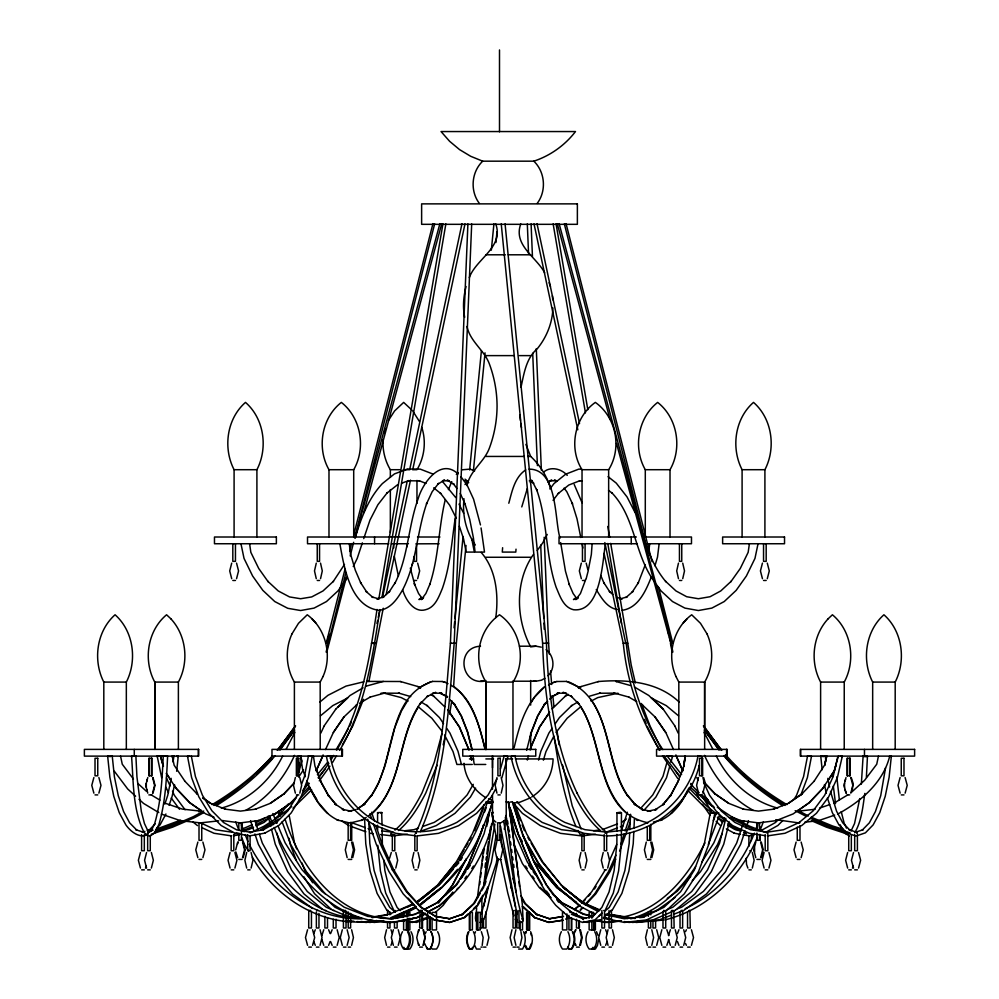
<?xml version="1.0" encoding="UTF-8"?>
<svg xmlns="http://www.w3.org/2000/svg" width="999" height="999" viewBox="0 0 999 999"><rect width="100%" height="100%" fill="white"/><g stroke="black" fill="none" stroke-linecap="round" stroke-linejoin="round"><path stroke-width="1.5" d="M492.495 767.744L492.519 756.118M616.907 834.327L616.883 843.581L614.16 870.441L609.04 891.97L601.848 907.504L592.457 916.77L593.369 916.395L582.467 918.768L583.503 918.88L571.453 914.297M616.92 831.243L616.982 812.736L620.416 812.237L621.453 812.799L621.353 843.78L618.593 870.953L613.286 893.094L605.494 909.652M383.104 439.647C382.417 450.112 384.965 460.701 390.347 469.705L390.347 477.36M863.561 755.731C861.887 757.08 869.467 756.88 866.633 755.744M467.907 223.901L450.412 643.256C444.705 706.892 442.532 773.601 415.959 832.704M471.69 223.926L454.183 643.344C448.626 706.605 446.178 772.714 420.367 831.668M629.682 832.779L629.17 843.581L624.899 870.441L618.106 891.97L609.178 907.504L604.77 911.213M629.832 829.694L630.569 814.285M633.828 831.393L633.229 843.78L628.87 871.203L621.89 893.406L612.512 909.652M633.965 828.296L634.415 818.993M163.361 755.856L163.237 755.993C162.175 778.671 161.064 801.673 154.658 823.601L151.349 830.619L152.098 829.932L148.002 832.741M167.42 755.968L167.595 756.243C166.533 779.12 165.397 802.309 158.941 824.412L154.47 833.079M863.111 755.968L861.35 784.128M866.395 777.284L867.457 756.268M746.178 858.278L746.528 864.285L747.889 868.081M605.456 543.743C602.497 560.451 601.261 612.812 573.463 609.727C563.261 607.23 559.852 595.816 556.168 587.337C545.329 555.606 547.864 521.041 536.575 489.435L537.087 490.684L532.767 482.155L533.741 483.329L530.332 480.132M320.055 945.341L322.04 937.549L320.055 929.757M146.304 783.341L146.304 787.362M235.702 849.874L237.712 842.07M410.814 570.916L410.939 568.906M754.582 847.864L754.582 851.872M844.53 783.341L844.53 787.362M598.613 939.497L597.439 945.429L595.392 949.05L589.135 949.05C585.414 944.117 584.89 937.062 587.999 931.705M464.023 498.763C462.087 514.86 466.046 531.68 475.337 544.992M552.897 307.904C552.497 322.814 546.628 337.287 537.237 348.801C526.098 358.229 523.976 373.801 520.991 387.312M592.132 543.743L591.346 554.457L588.399 569.617M502.622 547.714L502.285 552.085L515.796 552.085L516.021 549.15M476.448 906.98C477.46 911.375 473.426 918.506 476.948 922.314M453.658 686.051L456.368 643.294L466.034 545.442M482.754 895.279C480.407 897.414 483.703 925.386 481.118 918.905M864.809 793.418C862.861 806.767 861.687 820.978 854.719 832.829M454.058 627.834L454.67 621.64M454.97 618.543L463.074 536.513M469.642 469.955L481.406 350.774M491.333 250.162L493.931 223.851M473.389 470.879L485.039 352.834M495.929 242.557L497.002 231.681M173.064 761.962L173.951 755.744M176.661 771.253L178.247 756.243L177.023 755.731M885.526 767.919L880.718 795.728L875.411 811.575L869.38 822.801L862.162 830.181L863.124 829.732L855.519 832.229M890.196 755.744L891.345 756.268L889.122 777.284L885.226 796.34L879.732 812.711L873.151 824.874L865.421 832.829L856.58 835.876M477.372 898.076L483.616 848.938M649.05 549.375L649.7 543.743M479.682 884.59L480.032 881.63M480.544 877.184L481.056 872.751M481.58 868.306L482.092 863.86M483.716 885.164L491.595 823.963M710.389 812.424L714.822 813.111L710.389 812.424L704.445 843.218L694.38 869.979L680.606 891.707L663.96 907.279L644.755 916.52L624.313 918.768L605.993 914.809M495.791 617.569C498.751 595.441 496.341 569.692 481.168 552.41M659.14 543.743L657.504 557.13L654.969 565.771M485.002 867.394L485.564 862.961M451.76 700.699L449.65 714.123M685.114 756.118L683.716 766.832L685.214 756.118L683.84 765.983L677.622 782.467L670.242 795.916L670.916 794.879L662.712 804.744L663.798 803.87M482.467 860.888L483.054 856.405M483.454 853.421L484.053 848.938M455.232 517.932C451.748 541.595 450.274 565.821 442.332 588.548C438.861 596.69 435.277 607.392 425.537 609.727C413.761 613.211 405.419 599.238 402.659 589.847M485.976 859.977L486.388 856.98M486.8 853.995L488.436 842.057M488.848 839.06L490.559 826.997M486.763 826.41L488.511 814.272M487.562 823.376L488.886 814.272M749.4 543.743L748.164 552.322L740.259 568.506L730.868 581.718L731.268 581.218L720.766 590.946L710.064 596.728L698.376 598.738L686.688 596.728L675.986 590.946L665.484 581.218L665.883 581.718C653.159 566.57 646.54 547.802 640.908 529.133M800.686 795.466L807.379 777.609L811.463 756.493L810.763 755.993M495.929 822.102L493.406 819.942L492.719 815.471M506.231 758.778L506.231 816.995L505.307 819.942L501.136 822.689M859.739 798.601L854.545 823.538L851.048 830.993M494.88 824.25L484.14 885.077M377.023 609.427C369.53 657.629 362.3 707.429 336.8 750.024M378.858 598.676L442.957 223.788M379.92 609.577C372.427 657.854 365.184 707.729 339.635 750.399M382.03 597.277L445.866 223.888M389.573 858.278L391.308 852.497M496.103 835.514L491.383 862.212L483.691 885.688L473.651 903.496L461.875 914.584L462.549 914.21L449.65 918.755L435.439 916.383L421.241 907.229L407.155 891.57L393.681 869.792M497.34 857.117L496.278 863.136L488.374 887.025L477.734 905.519L464.81 917.532L449.725 922.452L434.09 919.854L418.569 910.239M500.274 840.571L501.336 834.565M487.674 887.112L483.878 906.093M504.233 829.245L506.156 818.943M321.903 935.539L323.776 929.757M668.518 935.539L670.391 929.757M763.174 851.872L761.288 857.666M312.212 756.243L308.279 777.584L301.074 796.815L291.159 812.961L278.833 825.449L264.448 833.341M714.822 813.111L708.828 844.155L698.576 871.415L684.265 893.868L666.845 910.189L646.478 919.954L624.325 922.452L603.284 917.994M826.523 756.118L824.699 765.246L826.598 756.118L824.874 764.697L814.31 780.881M668.781 939.559L666.845 945.341M326.81 652.035L346.391 577.222M498.464 858.978L487.225 909.015L484.028 918.905L481.768 921.765L479.832 922.439M508.803 503.246C512.012 491.408 514.685 477.235 525.699 469.917M521.778 506.93L527.272 488.611M171.191 778.346L167.695 795.491L164.81 804.095M174.538 784.577L172.128 796.303L169.118 805.356M445.267 499.675C438.486 527.747 438.898 557.205 429.67 584.752L430.169 583.553L425.874 593.506L421.253 599.625L423.601 597.502L418.906 599.525L422.215 598.738M326.124 652.085L345.966 572.489M758.041 543.743L754.969 558.416L746.378 576.011L736.163 590.372L724.238 601.548L711.837 608.104L698.376 610.526L684.914 608.104L672.514 601.548L660.988 590.871L656.331 584.39M826.123 759.165L826.772 756.118M878.446 756.118L876.735 764.223L864.622 780.294L851.335 792.407M376.96 623.438L377.61 620.391M378.259 617.345L379.882 609.715M382.48 597.502L407.142 481.568M409.74 469.355L461.975 223.739M383.241 608.241L368.906 681.568M386.163 594.517L410.502 480.119M412.774 469.443L464.997 223.876M466.083 286.513C463.486 296.516 462.599 307.105 464.672 317.282M488.174 887.999L481.456 913.848M161.626 777.609L157.193 756.131M516.733 920.404L517.07 919.505M441.995 733.378L434.265 762.274L422.053 792.819C414.947 806.443 406.83 820.067 394.967 830.107M443.181 744.854L445.167 736.251M298.951 772.102L301.723 760.214M837.661 757.217L833.154 776.548L824.699 795.229L813.061 810.938L799.1 822.539M840.346 755.744L842.282 756.393L837.374 777.609L828.671 796.84L816.495 813.223L801.835 825.474L784.989 833.278L767.507 835.876M520.804 223.863C512.899 245.192 536.376 256.955 544.692 272.839M492.994 820.304C485.452 853.708 466.92 884.852 439.548 905.743L428.596 911.413M725.836 818.293L719.567 843.218L707.492 869.979L691.695 891.508L672.926 907.154L667.245 909.614M729.332 821.977L723.751 844.155L711.363 871.59L695.054 893.868L675.411 910.189M327.073 643.356L326.211 643.181L345.017 569.23M349.625 551.123L351.548 543.581M353.846 534.527L432.942 223.639M350.187 555.894L353.646 542.307M354.795 537.774L434.665 223.876M385.339 764.497L394.842 727.572M514.11 747.826C519.23 725.873 526.023 702.01 544.143 687.112M526.635 750.361L531.356 731.842L537.562 715.983L544.979 703.458L544.28 704.52L547.365 701.31M529.795 738.96L531.605 731.842L537.812 715.983L545.217 703.458L544.53 704.52L547.614 701.31M491.021 802.721C488.386 801.66 494.293 801.623 492.27 801.972L484.078 833.728L471.74 861.837L455.744 885.239L436.925 902.859L425.075 909.24M527.31 760.064L528.446 755.681M529.97 749.824L539.535 726.972L549.438 712.349M538.573 760.077L540.846 751.298L548.863 733.141L552.11 728.371M383.941 433.416L385.227 428.559M328.234 643.294L326.735 643.206L329.171 634.19M355.12 537.937L439.897 223.614M363.823 512.574L441.695 223.863M776.535 820.479L793.106 813.923L809.115 802.746L822.751 788.386L834.24 770.791L838.336 756.118M834.552 770.229L836.126 764.585M500.474 768.955L504.27 755.606M501.873 777.784L507.879 756.618L507.017 756.243M585.776 579.308L580.444 593.506L575.824 599.625L578.159 597.502L573.463 599.525L576.785 598.738M666.795 763.011L662.999 776.36L652.759 794.954L640.684 808.341M669.692 766.508L666.495 777.796L655.844 797.127L644.118 810.114M670.903 762.274L672.502 756.63L671.703 756.268M574.2 933.553L575.511 929.757M645.354 564.597L637.986 583.553L638.461 582.517L632.067 592.37L632.842 591.495L626.023 597.502L627.022 596.927L619.992 598.938L622.202 598.938L616.583 597.327M392.345 941.545L390.971 945.341M543.381 760.189L545.941 751.635L553.721 736.4M531.431 943.493L529.033 949.05M698.064 755.606C691.595 791.445 663.199 821.19 627.847 829.732L606.505 832.167L585.002 829.669L564.797 822.389C539.023 809.065 520.329 784.128 514.922 755.606M699.35 765.097C689.485 806.518 648.438 835.763 606.48 835.926M482.192 945.429L483.141 937.487L481.381 931.705M448.401 489.635L451.76 481.668M313.798 933.553L315.284 929.757M377.572 822.09L377.597 812.637L381.668 812.424L382.055 825.074M382.018 812.736L380.981 813.298M677.459 933.553L678.945 929.757M146.691 781.355L147.315 779.42M330.107 941.545L328.609 945.341M844.904 781.355L845.541 779.42M852.11 791.283L853.121 783.341L851.235 777.559M363.524 699.3L352.622 726.298L342.37 745.042M621.628 829.857L627.409 812.237M620.791 844.292L624.175 833.953M625.137 831.006L630.469 814.772M607.155 941.545L605.631 945.341M355.244 537.687C361.026 518.244 368.269 498.726 382.33 483.628L394.443 473.901L406.905 469.243M362.35 542.857L357.217 558.416L353.246 566.533M743.955 821.091L736.675 843.069L721.965 869.804L703.408 891.383L681.693 907.154L677.472 908.79M745.054 830.981L740.646 844.292L725.561 871.69L706.43 893.98L683.94 910.314L674.25 914.06M746.028 828.021L748.476 820.629M484.552 885.688L486.014 881.28M889.709 756.118C883.278 782.529 860.713 801.697 837.637 814.11M363.748 538.611L369.967 520.129L377.909 504.707L387.375 492.569L386.963 493.081L397.502 484.777M330.607 933.553L332.155 929.757M496.978 841.033L491.733 813.061L493.169 812.299M630.257 822.152L619.567 851.073M437.038 765.234L425.736 793.144C418.606 806.817 410.477 820.466 398.576 830.531M323.014 676.523C332.467 655.494 325.886 628.583 307.267 614.772L298.476 623.326L291.97 633.878M467.008 485.626C470.029 470.604 484.103 462.05 489.248 448.464C494.343 434.915 497.002 420.492 497.065 406.031C497.002 391.558 494.343 377.147 489.248 363.599C484.103 350.012 470.029 341.458 467.008 326.436M301.748 783.753L304.445 776.56L308.466 755.744L312.35 756.48M484.577 811.987L486.201 807.654M491.983 804.395L468.881 863.386L460.477 879.27M384.965 765.983L378.746 782.467L371.366 795.916L372.04 794.879L363.836 804.744L364.922 803.87L357.417 809.015M678.908 779.72L670.491 795.916L671.166 794.879L662.961 804.744L664.048 803.87L655.044 809.877L656.43 809.29M680.981 774.225L683.041 768.731M490.834 802.721L487.437 801.822C475.049 841.32 452.497 878.895 417.27 901.897M713.386 820.541L716.758 812.162M708.316 844.442L719.592 814.797M291.995 633.878C284.915 649.113 285.901 667.607 294.393 682.08L294.393 749.387M754.37 833.178C741.57 865.471 716.982 894.205 685.139 908.69M755.993 828.983L757.629 824.787M757.354 837.337C740.833 876.797 706.83 909.627 664.697 919.954M760.102 830.269L763.386 821.802M395.392 726.186L401.436 710.963L407.729 700.511M474.562 830.693L483.741 807.592M484.115 804.719L472.477 833.616L456.368 861.8L437.699 885.151M466.083 859.128L452.485 885.501M413.861 852.497L412.1 860.289L413.861 868.081M418.106 868.081L419.867 860.289L418.106 852.497M418.481 931.617L419.243 929.757M423.489 945.341L425.249 937.549L423.489 929.757M468.369 931.705C465.734 937.162 466.108 943.905 469.33 949.05L472.39 949.05C475.749 943.968 476.161 937.137 473.401 931.705M525.624 933.566L526.386 931.705M580.894 852.497L579.133 860.289L580.894 868.081M585.139 868.081L586.9 860.289L585.139 852.497M579.757 945.341L581.518 937.549L579.757 929.757M316.271 563.124L314.498 570.916L316.271 578.708M320.529 578.708L322.29 570.916L320.529 563.124M496.953 777.559L495.179 785.351L496.953 793.144M501.211 793.144L502.972 785.351L501.211 777.559M496.715 842.07L494.955 849.874L496.715 857.666M500.974 857.666L502.747 849.874L500.974 842.07M474.737 933.566L475.499 931.705M515.896 929.757L514.135 937.549L515.896 945.341M520.154 945.341L521.928 937.549L520.916 931.617M678.471 563.124L676.71 570.916L678.471 578.708M682.729 578.708L684.502 570.916L682.729 563.124M178.247 756.243L177.185 756.618M466.246 859.128L452.222 885.289L438.511 903.096M724.412 817.731L713.823 842.919L701.822 862.037M722.352 833.154L717.607 844.442L700.486 871.702L692.319 880.606M351.611 945.341L353.434 937.549L351.611 929.757M424.662 943.493L427.26 949.05L430.07 949.05C433.441 943.943 433.953 937.149 431.068 931.705M647.389 929.757L645.566 937.549L647.389 945.341M651.785 945.341L653.608 937.549L651.785 929.757M246.691 852.497L244.867 860.289L246.691 868.081M297.14 756.58L300.761 755.731M251.111 868.081L252.947 860.289L251.111 852.497M651.236 577.247C645.866 590.721 638.398 607.929 622.202 610.327M752.309 868.081L754.133 860.289L752.309 852.497M295.354 777.559L293.506 785.351L295.354 793.144M299.8 793.144L301.648 785.351L299.8 777.559M347.153 842.07L345.304 849.874L347.153 857.666M351.598 857.666L353.446 849.874L351.598 842.07M352.734 857.666L354.583 849.874L352.734 842.07M386.526 929.757L384.677 937.549L386.526 945.341M418.606 929.757L416.758 937.549L418.606 945.341M423.052 945.341L424.9 937.549L423.052 929.757M468.956 931.705C466.196 937.137 466.608 943.968 469.967 949.05M524.8 933.566L525.599 931.705M561.363 931.705C558.316 937.074 558.816 944.092 562.474 949.05L566.908 949.05C570.279 943.968 570.691 937.137 567.919 931.705M575.137 931.617L575.948 929.757M580.394 945.341L582.242 937.549L580.394 929.757M608.029 929.757L606.181 937.549L608.029 945.341M646.266 842.07L644.417 849.874L646.266 857.666M612.474 945.341L614.323 937.549L612.474 929.757M650.724 857.666L652.572 849.874L650.724 842.07M651.847 857.666L653.696 849.874L651.847 842.07M698.463 777.559L696.615 785.351L698.463 793.144M702.921 793.144L704.77 785.351L702.921 777.559M349.625 726.136L351.448 721.94M395.791 868.081L397.664 860.289L395.791 852.497M603.209 852.497L601.336 860.289L603.209 868.081M607.692 868.081L609.552 860.289L607.692 852.497M487 945.341L488.873 937.549L487 929.757M512 929.757L510.127 937.549L512 945.341M316.146 770.791L323.002 755.219M316.283 770.791L323.152 755.219M530.869 746.89L539.685 726.972L549.575 712.349M126.336 749.387L126.336 682.08C137.4 660.401 133.629 631.193 115.072 614.772C96.516 631.193 92.745 660.401 103.809 682.08L103.809 749.387M895.191 749.387L895.191 682.08C906.255 660.401 902.484 631.193 883.928 614.772C865.371 631.193 861.6 660.401 872.664 682.08L872.664 749.387M256.905 537.012L256.905 469.705C268.144 448.039 264.236 418.693 245.492 402.397C226.761 418.693 222.839 448.039 234.091 469.705L234.091 537.012M320.779 733.191L324.038 726.261M325.524 749.562L333.341 732.492L343.806 717.082L356.593 704.944L355.831 705.456M764.909 537.012L764.909 469.705C776.161 448.039 772.239 418.693 753.508 402.397C734.764 418.693 730.856 448.039 742.095 469.705L742.095 537.012M609.677 860.052L616.67 844.492M615.908 855.144L608.516 871.603L594.78 893.805L584.977 904.632M683.716 945.341L685.701 937.549L683.716 929.757M146.566 852.497L144.58 860.289L146.566 868.081M151.361 868.081L153.359 860.289L151.361 852.497M615.796 859.227L610.114 871.44L595.854 893.805L585.764 904.632M847.639 852.497L845.641 860.289L847.639 868.081M852.434 868.081L853.296 866.22M178.396 749.387L178.384 682.08C189.173 662.112 186.426 635.476 170.829 618.768M844.23 682.08C855.993 660.451 851.61 630.731 832.417 614.772L828.159 618.768M231.718 563.124L229.708 570.916L231.718 578.708M236.551 578.708L238.561 570.916L236.551 563.124M147.765 777.559L145.754 785.351L147.765 793.144M152.597 793.144L154.595 785.351L152.597 777.559M153.022 793.144L155.02 785.351L153.022 777.559M237.5 843.943L238.361 842.07M242.545 857.666L244.555 849.874L242.545 842.07M243.194 857.666L245.205 849.874L243.194 842.07M411.95 564.984L412.824 563.124M417.657 578.708L419.655 570.916L417.657 563.124M342.307 929.757L340.297 937.549L342.307 945.341M347.14 945.341L349.138 937.549L347.14 929.757M581.343 563.124L579.345 570.916L581.343 578.708M586.176 578.708L588.186 570.916L586.176 563.124M425.287 933.566L426.161 931.705M762.449 563.124L760.439 570.916L762.449 578.708M767.282 578.708L769.292 570.916L767.282 563.124M656.693 945.341L658.703 937.549L656.693 929.757M675.224 945.341L677.235 937.549L675.224 929.757M755.806 842.07L753.795 849.874L755.806 857.666M760.639 857.666L762.637 849.874L760.639 842.07M845.978 777.559L843.98 785.351L845.978 793.144M850.811 793.144L852.821 785.351L850.811 777.559M230.057 852.497L228.047 860.289L230.057 868.081M234.902 868.081L236.913 860.289L234.902 852.497M764.098 852.497L762.087 860.289L764.098 868.081M768.943 868.081L770.953 860.289L768.943 852.497M393.369 929.757L391.333 937.549L393.369 945.341M398.239 945.341L400.274 937.549L398.239 929.757M600.761 929.757L598.726 937.549L600.761 945.341M337.15 945.341L339.223 937.549L337.15 929.757M533.491 554.358C514.822 580.881 515.721 618.643 530.669 646.902L536.013 646.203L541.321 647.165M661.85 929.757L659.777 937.549L661.85 945.341M140.447 852.497L138.374 860.289L140.447 868.081M145.467 868.081L146.366 866.22M853.533 852.497L851.46 860.289L853.533 868.081M858.553 868.081L860.626 860.289L858.553 852.497M93.869 777.559L91.783 785.351L93.869 793.144M98.889 793.144L100.974 785.351L98.889 777.559M197.864 842.07L195.779 849.874L197.864 857.666M202.884 857.666L204.982 849.874L202.884 842.07M307.567 929.757L305.482 937.549L307.567 945.341M312.587 945.341L314.673 937.549L312.587 929.757M402.472 931.705C399.325 937.062 399.862 944.13 403.608 949.05L409.865 949.05C413.586 944.117 414.11 937.062 411.001 931.705M685.501 931.617L686.413 929.757M691.433 945.341L693.518 937.549L691.433 929.757M796.116 842.07L794.018 849.874L796.116 857.666M801.136 857.666L803.221 849.874L801.136 842.07M900.111 777.559L898.026 785.351L900.111 793.144M905.131 793.144L907.217 785.351L905.131 777.559M353.708 537.012L353.708 469.705C366.109 448.089 361.176 417.919 341.346 402.397C321.503 417.919 316.571 448.089 328.983 469.705L328.983 537.012M344.48 564.46L333.117 581.718L333.516 581.218L323.014 590.946L311.713 596.927L300.624 598.738L289.535 596.927L278.234 590.946L267.732 581.218L268.132 581.718L258.741 568.506L250.836 552.322L249.6 543.743M670.017 537.012L670.017 469.705C682.429 448.089 677.497 417.919 657.654 402.397C637.824 417.919 632.891 448.089 645.292 469.705L645.292 537.012M464.997 484.59L467.532 481.193M320.217 749.387L320.179 682.08L323.039 676.523M282.642 756.093C270.542 780.793 248.139 800.998 221.303 808.104M286.089 749.312L294.905 732.267M294.505 755.369C284.365 777.996 267.844 798.488 245.766 810.289M608.653 537.012L608.653 469.705C622.252 448.126 616.208 417.132 595.342 402.397C574.475 417.132 568.431 448.126 582.03 469.705L582.03 537.012M469.305 277.622C476.111 258.691 504.108 247.39 495.741 223.863M547.227 534.44L542.794 542.794L537.237 550.461M512.974 749.387L512.974 682.08C526.76 660.501 520.541 629.382 499.512 614.772C478.434 629.345 472.29 660.514 486.051 682.08L486.051 749.387M165.934 814.01L160.09 824.824L156.631 828.433M348.176 728.795L336.176 749.625M471.64 949.05L472.614 947.289M688.898 788.086L681.181 801.947L671.303 813.373M687.737 790.646C681.867 802.996 673.214 814.784 660.389 820.479M388.474 420.417L394.58 410.951L403.658 402.397L411.875 410.04M496.915 779.02L488.124 794.967L474.026 810.589L456.955 822.327C432.155 834.877 402.197 834.877 377.397 822.327L377.522 822.377C352.472 808.703 335.152 783.566 330.107 755.606M495.479 789.385L491.221 797.115L476.573 813.348L458.591 825.686L438.474 833.341L417.195 835.926M459.89 879.27L468.668 863.386L480.507 834.877L483.691 824.712C472.639 857.954 448.126 885.988 418.993 904.969M477.797 903.92L481.468 897.427M571.316 949.05C574.65 943.955 575.049 937.149 572.327 931.705M480.169 893.318L474.338 903.496L462.337 914.584L463.049 914.21L449.026 918.905L449.862 918.755L435.676 916.495L420.716 907.229L406.218 891.57L392.32 869.792M481.63 890.771L483.828 886.962M704.882 842.919C688.299 876.135 661.638 909.402 623.426 916.857M695.579 866.533C681.33 888.673 661.213 908.678 635.751 917.132M473.264 784.34L467.107 794.967L452.285 810.589L434.328 822.327L422.714 826.523M475.624 788.099L470.392 797.115L454.982 813.348L436.188 825.624L420.542 831.293M458.603 859.028L464.06 849.649M465.621 846.977L467.957 842.956M469.518 840.271L471.078 837.599M147.502 834.565C139.311 838.898 130.245 831.118 125.849 824.874L119.268 812.711L113.774 796.34L109.878 777.284L107.655 756.268L108.329 755.856M111.913 755.731L110.527 756.568L107.655 756.268M331.293 759.415L333.654 755.394M332.555 762.487L336.488 755.768M531.356 702.285L534.403 697.265L544.393 687.112M460.614 860.389L462.187 857.716M891.345 756.268L890.683 756.58M418.556 706.768C397.614 739.685 402.497 785.514 372.427 813.373M621.453 812.799L619.13 813.398L616.982 812.736M297.44 795.254L287.987 810.738L276.586 822.389L263.074 829.932L263.811 829.669L249.5 832.242M794.168 799.15L796.578 795.229L803.583 776.548L807.592 755.731L811.463 756.493M407.492 949.05C411.076 944.055 411.551 937.087 408.579 931.705M594.118 949.05L595.204 947.289M605.319 869.792L591.845 891.57L581.593 902.896M415.671 835.751L395.916 833.341L375.674 825.636C349.787 811.488 331.755 785.564 326.498 756.63L329.108 755.744M429.895 949.05C433.479 944.08 433.853 937.087 430.994 931.705M593.606 949.05C597.227 944.08 597.714 937.087 594.705 931.705M537.162 203.434C546.653 190.996 545.154 171.978 533.828 161.176L482.704 161.176L470.691 156.294L459.565 149.613L449.612 141.296L441.046 131.556L575.486 131.556C564.91 145.317 550.299 155.707 533.828 161.176M594.417 889.01L596.053 886.438M591.858 949.05L592.994 947.289M406.343 949.05C410.102 944.13 410.626 937.062 407.492 931.705M298.651 777.147L303.521 769.667M304.658 788.386L307.942 783.353M308.079 783.353L302.709 790.596M825.361 784.615L822.901 788.386L809.252 802.746L797.989 810.639M827.821 780.843L834.377 770.791M330.294 758.328L331.98 755.843M555.344 723.588L559.39 717.619L571.965 705.344L571.353 705.856L577.734 702.01M464.885 878.633L466.608 876.111M471.778 868.543L473.501 866.021M323.901 726.261L335.689 709.327M333.341 732.492L343.943 717.082M295.354 725.936L277.597 750.324M294.368 730.232L280.107 749.837M458.903 881.543L456.318 885.239L436.863 902.859L424.488 909.24M461.501 877.846L465.821 871.69M467.544 869.23L470.142 865.534M318.381 778.171L328.858 763.336M329.932 766.208L319.28 780.843M707.03 633.878L700.499 623.326L691.695 614.772C673.064 628.583 666.57 655.481 675.986 676.523M346.915 578.409L338.012 590.871L326.486 601.548L314.086 608.104L300.624 610.526L287.762 608.304L274.762 601.548L262.837 590.372L252.622 576.011L244.031 558.416L240.959 543.743M295.617 725.936L277.247 750.311M294.58 730.232L279.807 749.837M445.604 895.029L451.623 886.687M452.797 892.045L443.194 905.356L435.289 912.474M604.982 835.763L584.103 833.341L562.812 825.624C536.176 811.825 516.72 786.126 511.088 756.618L511.963 756.243M281.456 812.961L287.912 804.27M822.177 769.754L820.753 756.243L821.49 755.843M825.049 755.744L823.526 756.58L820.753 756.243M549.862 488.973L554.033 483.553L565.696 474.175L578.746 469.13L581.58 469.118M553.059 500.337L558.703 492.969L558.291 493.481L568.806 485.027L580.019 480.669L579.42 480.869L582.28 480.844M583.703 834.103L580.069 834.302L577.971 830.419M556.056 732.442L567.182 718.206L580.494 706.967M317.382 774.687L327.784 762.062M318.244 777.484L324.887 769.43M457.055 861.712L437.612 885.151L417.132 901.935M828.171 618.768C812.524 635.464 809.864 662.1 820.616 682.08L820.604 749.387M272.702 756.131L251.373 777.984L233.429 792.494L214.036 805.444M275.175 755.656C258.616 775.524 238.199 791.932 216.346 805.656M309.815 788.273L299.363 799.237M311.651 789.834L292.994 808.191M457.542 869.355L441.908 887.611L419.592 904.969M272.165 756.118C255.07 775.549 234.228 791.395 212.088 804.657M271.628 759.165L256.731 773.763M482.704 161.176C471.378 171.978 469.88 190.996 479.383 203.434M452.922 869.53L439.135 885.126L416.521 901.947M455.881 866.183L458.828 862.849M579.545 905.156L574.113 909.54M580.082 910.052L582.042 907.879M682.929 623.326L687.075 618.768M248.114 835.614L235.102 833.278L221.091 825.474L208.741 813.011L198.826 796.84L191.621 777.609L187.525 756.393L189.161 755.744M191.308 755.968L195.417 776.548L202.422 795.229L211.863 810.713L223.576 822.539L236.763 829.907L249.912 832.167M690.709 876.548L677.135 891.358L667.257 898.376M580.119 905.156L574.537 909.54M583.279 901.76L585.389 899.5M588.561 896.103L590.671 893.83M580.719 910.052L582.729 907.879M294.118 783.079L283.666 794.093L284.403 793.593L270.367 803.321L255.132 809.29L256.131 809.103L240.384 811.113L224.775 809.103L225.637 809.29L210.539 803.321L202.872 798.014M283.803 794.093L294.268 783.079M296.266 797.227L290.422 803.246L275.15 813.923M296.403 797.227L290.559 803.246L275.012 813.923L258.441 820.479M814.447 780.881L801.76 794.093L802.497 793.593L788.461 803.321L773.226 809.29L774.088 809.103L758.478 811.113L742.869 809.103L743.868 809.29L728.633 803.321L714.597 793.593L715.334 794.093L703.833 781.98M550.449 698.089L552.509 695.941M549.662 699.163L552.747 695.941L551.398 696.84L558.853 693.081M547.964 675.774C555.481 668.855 554.17 655.669 546.078 649.7M155.207 823.9L149.013 830.231L149.95 829.744L147.415 830.581M777.559 820.391L775.424 822.539L762.599 829.732L759.814 830.231M782.966 820.379L777.909 825.474L765.496 832.417M305.157 787.487L309.328 783.328M302.635 793.268L308.916 787M520.479 921.715L519.168 922.439M601.972 913.161L595.054 919.817L582.617 922.452L569.155 917.357L555.806 905.356C533.791 878.458 522.489 845.179 510.302 813.124M552.147 708.878L565.034 696.44M167.595 756.243L163.237 755.993M530.282 482.692L532.105 480.919M335.539 709.327L350.05 695.491L363.074 687.811M337.824 707.28L347.44 698.051M467.907 914.085L464.235 917.532L449.525 922.452L434.29 919.854L422.964 912.636M473.526 908.728L476.885 905.519M456.318 474.438L458.291 472.602M453.321 892.656L439.223 905.868L428.271 911.762M456.58 889.61L458.741 887.574M390.709 833.84L392.844 831.967M418.269 901.935L436.563 886.138M419.805 905.806L440.946 887.562M599.275 915.846L601.473 913.985M604.295 916.695L612.287 909.964M269.718 817.644L264.136 822.389L256.181 826.073M274.525 818.855L280.157 814.148M319.892 702.022L327.959 695.316L346.041 686.088L363.836 681.78M320.479 715.821L332.742 705.631L347.627 698.039M564.897 696.44L568.256 694.367L565.521 695.928M423.176 901.96L437.237 890.434M294.693 799.774L286.738 806.268L273.389 815.109M418.906 687.737L431.006 681.618M291.683 806.543L278.783 816.82L264.036 826.198L250.137 832.979M531.83 796.852C544.88 788.848 552.747 774.125 553.084 758.928L515.521 758.928M160.964 755.843L156.693 756.493M639.622 917.132L657.092 910.239M656.967 910.326L675.212 897.377M600.861 919.579L587.087 922.439L583.416 921.39M270.23 803.321L284.265 793.593M788.323 803.321L802.359 793.593M132.368 755.744L131.543 756.268C133.579 781.83 132.467 809.415 144.281 832.829C146.266 833.753 148.676 837.237 151.124 835.351M626.385 819.005L621.603 822.327M150.687 835.664L154.895 832.779M357.167 809.015L364.672 803.87L363.586 804.744L371.803 794.879L371.128 795.916C396.128 761.638 385.314 697.19 432.53 681.418M366.221 817.457L361.263 820.479M368.606 815.821C403.908 788.873 396.266 737.062 420.554 703.059L419.855 704.12L428.109 695.691L426.985 696.59L435.714 692.369L434.303 692.956M842.307 756.493L841.545 756.643M543.419 472.327C550.262 465.896 561.55 468.781 567.245 475.362M548.364 482.267L551.76 480.082L549.65 480.869L556.518 480.781L554.408 479.995L556.668 481.406M215.821 804.02L223.489 799.138M278.758 819.13L260.876 829.694M565.958 919.055L568.481 917.444M424.637 914.522L422.302 915.221M671.765 643.344L672.789 643.181L658.591 587.337M566.196 919.055L568.781 917.444M578.496 688.111L581.093 686.55L597.877 681.705M578.646 688.111L581.243 686.55M834.053 803.134L847.739 794.917M359.677 703.196L370.055 697.152M278.871 813.386C288.586 810.713 274.613 812.499 279.945 816.208M265.185 833.079L249.563 835.876M203.709 811.038L193.394 816.645L171.716 826.011L154.795 831.605M203.471 812.811L194.393 817.744L172.602 827.16L151.386 834.165M417.182 913.498L419.817 912.075M425.537 913.236L417.32 917.669L393.968 922.439L375.986 920.591M544.892 678.333L541.321 680.232L536.013 681.206L512.574 681.206M404.083 914.11L397.215 917.681M408.004 912.037L415.871 907.879M252.26 824.674L242.332 828.983M256.381 822.514L264.623 818.193M255.756 824.874L269.555 817.632M591.046 701.111L597.789 697.589L618.006 693.219M198.626 811.762L201.336 810.364M420.367 911.375L414.872 914.21L391.433 918.768L367.682 916.383L344.23 907.229L321.865 891.358L301.985 869.692L285.177 842.919L278.122 826.136M424.563 913.498L416.496 917.669L391.72 922.452C336.089 923.039 292.769 876.348 274.275 827.509M548.488 685.039L555.357 681.705M551.635 696.84L559.103 693.081M407.979 906.842L413.374 904.17L401.049 909.777M394.505 917.681L415.684 907.192M253.534 827.297L248.639 829.669L242.532 830.581M392.894 917.681L415.734 907.129M799.437 822.377L783.541 829.732L766.733 832.229M135.464 756.368L135.439 755.731M412.599 904.033L389.373 914.197L372.877 916.982M390.809 917.681L416.346 906.505M326.211 643.181L327.934 643.418L327.048 643.244M675.174 910.314L652.959 919.954L629.12 922.439L624.288 921.553M362.899 819.904L351.361 822.689M655.282 809.877L656.668 809.29L647.402 811.313L649.188 811.113M662.025 819.904L653.309 822.065M553.696 682.292L556.88 681.505M530.669 797.739L519.867 802.209L512.612 803.171M180.682 820.129L156.006 829.245M182.929 820.703L155.919 830.706M234.34 833.953L237.225 832.804M242.982 830.506L251.611 827.047M514.71 755.744L511.088 756.618M284.565 812.637L286.039 812.237M671.478 915.134L659.015 919.954L632.704 922.439L628.171 921.652M602.26 829.669L617.457 823.9M605.956 832.242L617.457 827.871M620.329 826.785L623.201 825.686M419.68 921.278L416.383 922.452L411.576 921.515M422.465 920.216L428.034 918.106M401.71 483.204L408.741 480.581L408.141 480.781L419.58 480.869L418.981 480.669L425.986 483.391M394.106 834.402L391.121 834.44M461.613 469.83L469.992 469.13L474.65 470.854M418.356 828.096L413.998 829.669L404.782 830.743M819.555 808.104L829.707 804.62M834.689 815.122L818.468 820.679L804.732 822.214M411.588 918.88L414.26 917.956M419.767 919.954L412.362 922.452L409.028 921.89M422.552 919.005L426.735 917.582M144.88 831.405L142.345 832.242L143.481 832.229L135.876 829.732L136.838 830.181L129.62 822.801L123.589 811.575L118.282 795.728L114.423 776.872L112.225 755.968M148.564 831.58L153.034 830.181M589.485 696.203L600.387 693.031L599.512 693.231L614.947 693.156L613.923 692.956L629.083 697.152M365.684 686.276L383.366 681.418M369.917 697.152L385.077 692.956L380.994 693.219M507.879 756.618L504.483 755.744M597.727 681.705L598.751 681.505M257.58 820.679L258.579 820.479M775.674 820.679L776.673 820.479M510.114 802.097L512.362 801.835M355.806 809.627L348.276 811.313L350.062 811.113M383.691 920.541L374.675 922.452L367.045 921.615M395.055 918.468L415.871 914.21M379.283 920.666L370.142 922.452L360.939 921.515M480.519 646.203C455.894 647.14 460.114 684.939 484.24 681.206M372.115 917.681L387.025 914.997M376.71 920.603L366.408 922.452L357.005 921.565M750.886 835.614L753.77 835.102M559.103 223.614L671.927 643.356M672.414 756.643L669.08 755.731M372.989 920.691C324.625 928.895 275.849 898.95 252.485 857.392M563.561 916.383L549.35 918.755L536.451 914.21L537.125 914.584L525.349 903.496L521.053 895.866M562.849 920.216L549.075 922.439L535.139 917.669L523.239 906.592M562.25 916.62L549.138 918.755L549.974 918.905L535.951 914.21L536.663 914.584L524.662 903.496L521.753 898.413M562.986 920.216L548.439 922.314M671.728 643.269L672.789 643.181M233.366 835.713L239.198 834.852M701.773 756.643L699.163 755.744M742.844 834.814L749.437 835.876M434.54 692.956L432.767 693.156L441.845 693.231L440.059 693.031M558.941 693.031L557.155 693.231L566.233 693.156L563.049 692.369L571.765 696.59L570.641 695.691L578.896 704.12L578.209 703.059C605.157 738.611 593.955 811.275 647.639 822.689M480.519 681.206L483.191 680.856M257.717 820.679L240.384 822.889L223.189 820.679M775.811 820.679L758.478 822.889L741.283 820.679M625.774 643.381L604.832 542.582M593.506 830.743L599.35 830.032M595.479 834.265L581.805 835.926L560.526 833.341L540.297 825.624L522.427 813.348L513.636 803.608M465.159 480.781L466.87 480.581M407.442 834.202L392.52 835.926L380.594 834.552M218.706 820.853L200.374 822.889L180.532 820.679L161.363 814.11M798.626 811.113L815.147 809.265M506.056 801.885L508.354 802.122L517.42 868.306M621.528 920.741L605.194 922.452L596.266 920.653M630.419 918.605L634.964 918.131M639.51 917.656L644.055 917.182M622.315 917.269L626.823 916.832M620.579 921.14L607.28 922.452L604.158 921.877M663.174 920.091L636.413 922.452L631.955 921.702M529.008 469.13C558.154 469.006 554.358 520.379 560.064 538.124M529.27 480.869L532.317 480.806M625.699 643.431L627.759 643.231L610.689 543.356M670.853 643.431L616.52 443.406M556.63 681.505L566.72 681.418M373.301 643.431C376.111 643.269 369.093 642.994 372.19 643.393M598.601 681.505C626.623 679.283 657.717 681.593 679.108 702.022M485.864 254.795L505.369 254.795M508.266 254.795L530.669 254.795M485.864 355.619L514.073 355.619M519.468 355.619L530.669 355.619M485.864 456.443L524.113 456.443M527.672 456.443L530.669 456.443C539.972 465.022 546.853 476.036 550.461 488.161M234.091 469.705L256.905 469.705M328.983 469.705L353.708 469.705M390.347 469.705L399.675 469.705M403.109 469.705L409.84 469.705M412.687 469.705L416.97 469.705C424.575 457.117 426.361 441.308 421.778 427.335M582.03 469.705L608.653 469.705M645.292 469.705L670.017 469.705M742.095 469.705L764.909 469.705M409.091 537.012L307.517 537.012L307.517 543.743L388.811 543.743M417.507 537.012L439.972 537.012M636.351 537.012L559.028 537.012L559.028 543.743L637.312 543.743M643.768 537.012L691.483 537.012L691.483 543.743L646.403 543.743M391.533 543.743L408.454 543.743M415.971 543.831L439.135 543.743M485.864 557.267L530.669 557.267M232.817 580.469L235.452 580.469M317.245 580.469L319.555 580.469M413.923 580.469L416.546 580.469M582.454 580.469L585.077 580.469M679.445 580.469L681.755 580.469M763.548 580.469L766.183 580.469M519.468 646.203L536.013 646.203M103.809 682.08L126.336 682.08M178.396 682.08L154.758 682.08L154.758 749.387M294.355 682.08L320.217 682.08M486.051 682.08L512.974 682.08M675.961 676.523L678.821 682.08L704.645 682.08C713.161 667.607 713.998 649.125 707.005 633.878M820.616 682.08L844.242 682.08L844.23 749.387M872.664 682.08L895.191 682.08M469.455 758.928L473.726 758.928M485.864 758.928L493.581 758.928M505.369 758.928L512.612 758.928M472.29 764.46L456.905 764.46L453.059 751.635L444.58 735.014M485.764 764.46L474.238 764.46L472.964 756.006M95.017 794.904L97.752 794.904M148.863 794.904L151.91 794.904M296.366 794.904L298.788 794.904M497.914 794.904L500.237 794.904M699.487 794.904L701.91 794.904M847.09 794.904L849.712 794.904M901.248 794.904L903.983 794.904M647.277 822.789L647.964 822.789M797.252 822.789L799.812 822.789M148.314 833.216L147.665 833.216L147.665 850.736L150.275 850.736L150.275 836.138M415.234 833.216L416.383 833.216M604.994 833.216L606.43 833.216M767.032 833.216L767.831 833.216L767.831 850.736L765.197 850.736L765.197 834.677M856.655 833.216L857.404 833.216M242.095 840.309L238.811 840.309L238.811 833.016M749.787 850.736L751.298 850.736M199.013 859.427L201.748 859.427M238.811 859.427L242.095 859.427M348.164 859.427L351.723 859.427M497.689 859.427L500.974 859.427M647.277 859.427L650.836 859.427M756.905 859.427L760.189 859.427M797.252 859.427L799.987 859.427M141.596 869.854L144.318 869.854M147.665 869.854L150.275 869.854M231.169 869.854L233.803 869.854M247.702 869.854L250.1 869.854M393.107 869.854L394.78 869.854M414.822 869.854L417.145 869.854M581.855 869.854L584.178 869.854M604.22 869.854L606.668 869.854M748.9 869.854L751.298 869.854M765.197 869.854L767.831 869.854M848.725 869.854L851.335 869.854M854.682 869.854L857.404 869.854M310.764 910.464L308.753 910.464L308.716 927.984L311.451 927.984L311.451 911.925M316.596 910.464L318.119 910.464M324.875 910.464L325.936 910.464M333.304 910.464L334.153 910.464M343.531 910.464L345.816 910.464M388.211 910.464L387.537 910.464L387.537 914.847M394.48 910.464L395.192 910.464M420.154 910.464L419.617 927.984L422.527 927.984L422.527 911.925M420.429 910.464L421.978 910.464M514.847 910.464L515.484 910.464L515.484 927.984L513.036 927.984L513.036 910.464M517.02 910.464L516.87 927.984L519.18 927.984L518.843 910.464M603.808 910.464L604.52 910.464L604.52 927.984L601.873 927.984L601.873 910.464M610.789 910.464L611.463 910.464L611.463 927.984L609.04 927.984L609.04 910.464M663.536 910.464L664.198 910.464M672.227 910.464L672.901 910.464M673.801 910.464L674.125 927.984L671.49 927.984L671.49 910.464M681.093 910.464L682.329 910.464M688.923 910.464L689.61 910.464M689.884 910.464L690.284 927.984L687.549 927.984L687.549 911.925M427.997 912.412L430.07 912.412M432.092 912.412L436.526 912.412L436.526 929.932L432.092 929.932L432.092 918.256M470.079 912.412L472.39 912.412L472.39 929.932L469.33 929.932L469.33 913.873M564.085 912.412L562.474 912.412L562.474 929.932L566.908 929.932L566.908 913.873M569.917 912.412L571.515 912.412M593.031 912.412L589.135 912.412L589.135 918.256M479.97 927.984L482.13 927.984L482.13 919.23M520.367 929.932L522.527 929.932L522.527 921.178M308.716 947.102L311.451 947.102M316.371 947.102L318.968 947.102M324.875 947.102L327.51 947.102M333.291 947.102L336.014 947.102M343.406 947.102L346.029 947.102M348.214 947.102L350.612 947.102M387.537 947.102L389.96 947.102M394.48 947.102L397.127 947.102M419.617 947.102L422.527 947.102M480.969 947.102L482.13 947.102M483.516 947.102L485.964 947.102M513.036 947.102L515.484 947.102M516.87 947.102L519.18 947.102M576.473 947.102L579.383 947.102M601.873 947.102L604.52 947.102M609.04 947.102L611.463 947.102M648.388 947.102L650.786 947.102M652.971 947.102L655.594 947.102M662.986 947.102L665.709 947.102M671.49 947.102L674.125 947.102M680.032 947.102L682.629 947.102M687.549 947.102L690.284 947.102M480.357 949.05L476.473 949.05L474.737 945.429M518.643 949.05L522.527 949.05C525.761 943.918 526.136 937.162 523.501 931.705M366.833 681.418L400.399 681.505M407.517 469.043L420.254 469.13L433.304 474.175M626.922 643.169L627.759 643.231L631.168 664.81L635.364 682.929M432.28 681.418L442.37 681.505M188.324 756.643L187.537 756.493M486.925 801.81L492.445 802.846M623.938 643.431L623.214 643.331L604.07 553.334M487.05 801.81L490.297 802.709M547.902 643.181L548.588 643.256L544.168 537.25M492.794 813.398L491.733 813.061M451.198 643.393L450.412 643.256L456.068 643.231M374.987 643.194L375.786 643.331L373.226 643.381M362.375 918.755C313.386 920.291 270.367 886.725 249.226 844.242M361.85 918.356C327.123 918.768 296.491 897.127 276.973 869.704L262.325 843.069L259.415 834.277M346.178 920.541L353.908 921.265M393.731 918.755C338.324 918.943 300.287 867.444 285.077 819.143M361.001 917.819L347.365 916.395L326.311 907.279L307.305 891.508L291.508 869.979L279.433 843.218L276.848 832.954M370.055 919.967L373.027 920.279M798.626 822.889L775.823 819.667M200.374 811.113L182.355 809.103L164.947 803.134M381.755 830.918L392.495 832.167M373.127 833.678L369.992 833.278M358.366 916.907L353.908 916.395L335.04 907.279L327.185 899.924M578.908 831.817L561.388 829.669L542.157 822.389L524.975 810.589L516.908 801.66M566.47 681.418L580.344 687.737M533.341 680.856L536.013 681.206M442.12 681.505L445.304 682.292M849.4 835.926L844.53 833.079M648.938 811.113L650.724 811.313L641.445 809.29L643.081 809.877L634.328 803.87L635.414 804.744L627.197 794.879L627.872 795.916C608.179 766.583 611.188 728.121 590.734 699.2M349.812 811.113L351.598 811.313L342.332 809.29L343.718 809.877M231.843 832.167L215.459 829.732L200.899 822.989M767.157 832.167L750.361 829.669L734.864 822.389L721.203 810.976L709.552 795.254L703.508 781.905M765.634 835.713L749.2 833.266L732.679 825.624L717.719 813.198M231.493 835.876L214.011 833.278L201.623 827.547M611.126 914.447L635.127 918.506M740.746 830.669C734.914 830.581 733.566 828.408 727.684 825.336M740.346 834.377L733.815 833.079M607.504 914.197L631.356 918.493M734.552 833.341L726.373 828.908M542.857 643.356L542.632 643.294C544.218 694.33 551.236 746.415 573.201 793.019L573.264 793.144C580.394 806.817 588.523 820.466 600.424 830.531M492.882 801.972L490.771 802.422A2.36 0.649 4.7 0 0 491.396 802.721M402.822 916.92L400.062 916.395L400.824 916.77M401.798 920.504L404.682 921.053M589.984 915.346L584.128 914.21L562.137 902.859L554.283 895.554M604.632 918.206L607.567 918.768M596.94 920.479L601.273 921.315M605.869 914.197L627.722 918.481M604.495 917.681L610.589 918.88M132.392 756.58L131.543 756.268M590.571 915.733L583.129 914.21L562.075 902.859L554.233 895.678M672.265 643.206L670.454 643.393L672.19 652.035M348.526 822.689L336.975 819.904M615.634 681.418L616.658 681.618M400.249 681.505L401.273 681.705M740.421 820.479L741.42 820.679M222.327 820.479L223.326 820.679M487.937 802.721L485.939 802.122M488.149 802.721L487.175 802.422M616.508 681.618L630.394 685.501M617.419 609.59C607.08 607.991 601.211 597.639 596.253 589.585M489.835 802.709L487.487 801.885M401.123 681.705L417.907 686.55L420.504 688.111M410.739 696.603L398.476 693.031L399.35 693.231L384.053 693.156L401.211 697.589L407.954 701.111M486.276 801.897L488.711 802.709M488.511 802.721L487.225 802.272M488.948 802.721L487.037 802.097L488.998 802.709M842.994 829.245L832.592 825.986L811.188 817.207M850.099 832.904L831.855 827.184L810.339 818.356M856.655 832.242L849.05 829.744L849.987 830.231L842.756 822.839L836.588 811.275L830.481 791.408M855.444 835.863L847.04 833.079L838.91 824.824L832.342 812.662L827.434 798.039M848.438 833.004L827.284 826.011L815.097 820.741M847.614 834.165L826.398 827.16L811.413 820.679M174.425 756.393L173.689 755.993M522.315 906.505L534.59 917.669M534.19 917.532L548.838 922.439M378.271 813.236L377.547 812.799M777.697 808.104C750.861 800.998 728.458 780.793 716.358 756.093M718.955 813.061L718.031 812.736M586.076 918.418L574.363 914.522L560.489 903.096L546.778 885.289L533.916 861.95L522.202 833.715M371.004 829.669L368.094 828.621M348.976 825.686L341.333 820.728M350.674 822.327L365.334 827.634M351.66 826.66L365.909 831.805M530.544 479.995L532.13 480.581M717.594 812.574L716.683 812.199M732.13 817.207L740.559 820.479M214.036 817.207L205.757 813.923L189.748 802.746L176.099 788.386L166.259 773.301M765.284 832.429L749.487 826.123L731.817 816.857L717.307 807.254M754.582 829.932L729.258 817.532M488.561 798.85L492.619 800.536M567.994 681.618C613.074 700.361 603.046 761.138 627.634 795.916L626.96 794.879L635.164 804.744L634.078 803.87L642.832 809.877M443.643 681.705L448.027 683.666M636.351 819.904L637.737 820.479M342.57 809.29L343.956 809.877L334.952 803.87L336.039 804.744L327.834 794.879L328.509 795.916L321.129 782.467L314.922 765.983L313.449 756.118M338.611 820.479C322.49 813.211 313.099 796.802 306.98 781.031M493.094 802.559L492.27 801.972M577.747 598.513L575.399 597.502L576.735 598.426L573.126 593.506L568.831 583.553L569.33 584.752L565.459 571.141L560.651 542.582M423.189 598.513L420.841 597.502L422.177 598.426L418.556 593.506L414.273 583.553L414.772 584.752L410.314 568.106M600.062 910.014L583.666 902.834L569.368 892.194M599.313 910.414L582.929 902.834L574.525 896.303M197.49 825.636L192.645 821.715M740.908 831.043L727.634 823.838M743.693 832.404L746.478 833.765M599.125 910.851L582.917 902.834L561.388 885.151L541.945 861.712L531.043 842.956M450.512 685.039C472.652 697.127 479.033 725.286 484.89 747.826M440.147 693.081L447.602 696.84L446.253 695.941M439.897 693.081L447.365 696.84M651.373 698.039L666.258 705.631L678.521 715.821M797.664 810.364L808.503 815.971M795.179 810.676L806.081 816.308M573.089 912.811L577.122 914.897M521.84 918.88L522.952 919.867C513.661 890.134 509.952 853.521 503.621 821.315M598.039 911.45L581.88 902.921L561.413 885.289L542.632 861.8L526.523 833.616L514.298 803.283M594.917 914.11L579.195 905.806L558.054 887.562L538.836 863.536L523.251 836.275M569.355 911.026L578.945 916.195M722.414 822.389L717.407 817.194M720.479 825.624L716.121 821.365M634.477 687.037L648.801 695.491L663.311 709.327L675.099 726.261M628.945 697.152L636.763 701.685M640.471 703.945L643.031 705.456M753.234 810.289C731.156 798.488 714.635 777.996 704.495 755.369M151.261 794.917L159.965 800.149M158.816 812.587L143.544 803.421L139.011 799.287M433.479 695.928L430.881 694.367L434.103 696.44M417.757 686.55L420.354 688.111M421.128 702.01L427.51 705.856L426.885 705.344L439.473 717.619L443.519 723.588M786.912 804.657C764.335 791.133 743.094 774.912 725.823 754.957M784.452 804.832C762.187 791.47 741.358 775.324 724.3 755.669M720.217 816.82L725.137 819.942M717.769 817.569L723.938 821.49M458.066 473.938C440.509 457.417 422.527 483.329 418.206 498.601C408.091 526.298 408.354 556.967 394.805 583.553L395.267 582.517L388.886 592.37L389.66 591.495L382.829 597.502L383.828 596.927L376.798 598.938L379.008 598.938L371.978 596.927L372.977 597.502L366.158 591.495L366.933 592.37L360.539 582.517L361.014 583.553L355.257 570.092L350.424 553.608L349.3 543.743M773.326 797.677L784.964 805.444M782.654 805.656C760.801 791.932 740.384 775.524 723.825 755.656M149.85 831.855L147.402 830.181L147.952 830.993L144.455 823.538L141.346 811.575L136.938 776.872L135.889 755.968M714.735 793.593L728.771 803.321M713.323 806.53L707.841 802.746L702.597 797.227M714.372 807.354L708.441 803.246L702.734 797.227M203.022 798.014L210.677 803.321M201.161 810.639L189.885 802.746L176.249 788.386L173.789 784.615M312.562 908.491L292.57 893.98L273.439 871.69L258.354 844.292L254.92 833.94M563.411 887.761L566.982 890.421M576.323 902.234L556.68 887.611L533.916 861.001M485.864 797.739C473.913 790.296 464.847 777.572 464.023 763.273M562.524 886.962L572.127 894.43M578.234 904.058L557.092 887.611L537.549 864.797M608.066 476.673L616.258 483.116L627.06 496.953L635.102 512.587M608.528 490.322L612.037 493.081L611.625 492.569C635.601 517.307 634.402 555.082 654.632 581.992M716.695 814.01L706.143 805.606L689.185 788.273M711.887 812.874L703.521 806.193L688.299 790.958M626.823 813.373C596.74 785.514 601.635 739.685 580.681 706.768M335.202 803.87L336.288 804.744L328.084 794.879L328.758 795.916L321.378 782.467L316.196 768.731M327.697 813.373L317.819 801.947L309.403 786.8M454.607 687.112C472.739 702.01 479.52 725.873 484.652 747.826M442.632 481.68L455.706 497.539M433.703 487.849L440.709 493.481L440.297 492.969L449.7 505.244L456.268 518.181M701.323 794.542L708.104 800.099M712.262 806.268L690.084 787M573.476 900.037L558.241 887.562L538.386 863.623L526.298 842.819M196.503 793.593L197.24 794.093L184.553 780.881M322.44 909.227L303.946 893.868L287.637 871.59L275.249 844.155L271.528 829.37M395.329 912.137L389.822 907.504L380.894 891.97L374.101 870.441L369.83 843.581L368.806 821.99M386.713 909.964L391.283 913.81M418.506 706.967L431.818 718.206L442.02 731.256M607.23 832.904C593.868 822.389 584.59 807.779 576.947 792.819L577.01 792.944C555.069 746.365 548.051 694.317 546.478 643.306L505.069 223.851M612.762 594.505L609.34 591.495L610.114 592.37L603.733 582.517L604.195 583.553L600.749 575.474M519.742 921.765L521.578 922.439L523.139 920.816L522.302 904.083L508.741 802.122M550.461 897.614L539.21 887.462L522.402 863.498L513.923 844.405M137.7 783.328L146.553 791.408M135.614 796.191L127.685 788.96L114.348 771.253M551.098 897.739L540.147 887.462M170.841 618.768L166.571 614.772C147.352 630.744 143.032 660.439 154.77 682.08L154.77 749.387M331.069 909.165L314.535 893.668L303.746 876.647M651.71 698.051L663.461 709.327M642.407 704.944L655.194 717.082L665.809 732.492L673.476 749.562M465.072 479.145L468.718 482.692M433.966 696.44L444.73 706.805M732.255 762.949L736.625 767.232M743.256 773.713L747.627 777.984M400.287 910.601L397.152 907.504L389.96 891.97L384.84 870.441L383.778 860.002M690.709 784.365L699.063 792.694M710.052 815.246L702.509 804.27M451.635 701.31L454.72 704.52L454.021 703.458L461.438 715.983L467.644 731.842L472.003 748.938M449.338 699.163L454.47 704.52L453.783 703.458L461.188 715.983L467.395 731.842L472.115 750.361M703.683 781.98L715.197 794.093M316.695 799.287L308.666 786.812M418.281 910.052L403.146 893.805L388.886 871.44L376.273 844.292L367.744 819.205M311.925 618.768L316.071 623.326M408.141 898.138L414.997 905.718M721.753 750.311L703.383 725.936M719.193 749.837L704.42 730.232M325.424 894.018L306.418 871.74L290.684 844.442L282.093 821.852M721.403 750.324L703.646 725.936M725.324 754.969L727.284 757.292M718.893 749.837L704.632 730.232M681.618 774.687L667.02 755.843M679.807 776.335L664.21 756.28M515.259 919.305L517.232 921.765M546.453 891.058L549.263 894.704M564.073 488.136L566.833 491.745L572.564 503.996L572.14 503.071L577.01 518.806L580.781 537.487M133.441 779.058L122.265 764.223L120.554 756.118M460.964 476.785L467.008 484.89L473.576 499.175L480.469 524.925M456.893 488.474L453.234 483.566L454.021 484.465L447.24 480.082L449.35 480.869L442.482 480.781L444.592 479.995L437.799 484.215L438.598 483.329L432.167 491.745L426.436 503.996L426.86 503.071C416.82 531.368 416.858 562.599 402.747 589.585C397.552 598.701 390.497 609.203 379.008 610.327C350.062 606.655 344.018 566.421 339.86 543.743M717.544 812.961L705.556 796.815L703.071 791.32M185.052 809.727L174.301 795.229L172.49 791.22M171.254 798.089L179.545 809.277M412.737 410.951L419.443 421.516M547.377 886.687L553.396 895.029M556.83 899.787L558.553 902.172M675.386 770.753L679.745 776.935M677.809 778.596L662.512 755.768M528.858 865.534L531.456 869.23M533.179 871.69L534.902 874.15M655.057 717.082L665.659 732.492M536.525 875.386L527.26 861.837L514.922 833.728L510.077 814.972M525.499 866.021L527.222 868.543M532.392 876.111L534.115 878.633M447.914 709.914L459.465 726.972L469.031 749.824M447.777 709.914L459.315 726.972L468.881 749.824M446.753 728.371L449.987 733.141L458.017 751.298L461.426 764.46M662.824 749.625C642.02 717.931 630.182 680.856 626.248 643.269L623.276 643.294C626.76 679.108 638.061 714.073 656.568 744.954L660.002 750.037M690.921 783.353L692.557 785.876M184.69 780.881L174.151 765.246L172.228 756.118M167.22 774.562L171.328 780.843M312.724 882.754L304.62 869.979L301.973 862.936M568.006 947.289L569.105 949.05M248.426 850.886L244.38 844.392L241.646 837.337M403.796 947.289L404.882 949.05M703.97 799.188L711.201 810.976M699.45 799.3L696.39 792.694M522.34 841.47L518.493 834.964L509.802 807.279L518.493 834.877L530.332 863.386L542.032 884.565M659.065 744.667L661.413 748.688M659.365 750.399L647.202 726.385M527.922 837.599L529.482 840.271M386.488 909.652L377.11 893.406L370.13 871.203L365.771 843.78L364.585 818.993M510.626 887.025L512.125 889.622M431.081 947.289L432.092 949.05L436.526 949.05C440.184 944.092 440.684 937.074 437.637 931.705M567.932 947.289L568.931 949.05L571.74 949.05C575.362 944.08 575.849 937.087 572.839 931.705M426.673 947.289L427.684 949.05M527.36 949.05L525.624 945.429M546.515 885.501L534.065 861.95L522.589 833.715L512.524 801.897M581.093 828.97L572.227 805.856L562.612 765.122M704.095 732.267L712.911 749.312M459.028 504.108L463.686 513.286M685.501 943.481L686.413 945.341M596.528 931.705L598.089 935.501M658.416 743.343L650.062 726.061L641.47 703.496M666.845 929.757L668.781 935.539M332.155 945.341L330.607 941.545M605.631 929.757L607.155 933.553M393.506 909.652L385.714 893.094L380.407 870.953L377.797 845.291M846.49 828.146L844.167 823.201L841.233 811.625M840.234 824.824L843.78 832.392M846.403 793.144L844.904 789.347M761.288 842.07L763.298 849.874M574.188 484.453L582.08 502.747M670.391 945.341L668.518 939.559M328.609 929.757L330.107 933.553M323.776 945.341L321.903 939.559M237.712 857.666L235.826 851.872M392.407 869.954L379.932 843.081L373.439 823.988M678.945 945.341L677.459 941.545M315.284 945.341L313.798 941.545M460.264 493.531L465.334 504.532L464.922 503.621L469.742 519.468L473.426 537.986L475.074 552.085L484.503 552.085L481.068 527.934M696.865 777.584L698.101 780.331M166.446 777.884L170.067 785.888M165.971 787.224L168.469 792.719M674.962 726.261L678.221 733.191M393.756 869.954L381.705 843.081L375.924 825.449M675.998 755.219L682.854 770.791M675.848 755.219L682.717 770.791M703.646 777.559L705.381 783.341M575.137 943.481L575.948 945.341M524.8 945.429L526.61 949.05L529.67 949.05C532.892 943.905 533.266 937.162 530.631 931.705M390.971 929.757L392.345 933.553M530.669 456.443L525.886 444.355M272.827 813.536L276.948 823.326M269.53 816.22L273.089 824.687M574.75 943.481L575.511 945.341M418.481 943.481L419.243 945.341M576.023 826.685C563.898 797.989 558.791 766.945 554.045 736.338M515.834 809.028L520.429 820.579M522.14 824.912L524.438 830.693M644.455 719.355L646.103 723.576M241.371 824.787L244.093 831.78M245.18 834.577L247.889 841.57M235.614 821.802L238.898 830.269M305.357 776.71L302.635 769.492L300.537 756.118M296.666 848.85L294.555 843.218L289.173 815.359M296.104 859.939L290.172 844.155L289.023 838.236M549.075 282.705L550.461 286.513M369.942 813.698L371.441 818.106M459.428 526.361L463.586 538.923L466.133 552.085L474.35 552.085L471.79 538.911M255.045 821.091L257.954 829.882M250.524 820.629L253.946 830.981M512.899 878.346L515.309 885.688M371.591 812.237L374.475 821.041M146.691 789.347L147.315 791.283M513.948 915.758L507.767 892.969L500.536 858.978M513.161 804.794L521.753 832.267M530.844 933.566L531.431 935.501M298.801 762.274L300.075 766.508M398.426 576.173L394.305 556.281M162.625 763.174L163.411 765.996M557.305 223.863L610.027 419.343M470.554 755.681L471.69 760.064M470.404 755.681L471.54 760.064M566.058 223.639L652.06 561.688M564.335 223.876L646.116 545.329M667.619 629.845L668.781 634.365M669.542 637.387L670.691 641.907M505.269 817.394L508.953 831.955M268.182 816.071L270.779 826.41M515.434 906.992L499.9 834.565M517.045 914.41L500.561 826.31M698.663 766.158L699.362 769.13M537.025 223.739L579.532 423.588M534.003 223.876L577.797 429.782M671.378 644.867L672.876 652.085M173.027 759.165L172.402 756.118L173.264 760.401L172.477 756.118M827.809 778.346L829.595 787.062M824.462 784.577L826.273 793.368M581.98 543.531L582.879 548.064M520.729 423.326L521.515 427.584M556.043 223.788L587.824 409.69M607.792 526.461L609.64 537.212M553.134 223.888L585.451 412.887M607.779 543.493L621.44 623.401M839.372 800.087L836.825 776.897M835.514 803.583L833.328 786.051M505.993 815.471L506.231 816.995M556.98 730.431L559.065 744.767M506.53 817.881L515.434 886.313M507.567 820.928L508.004 823.963M508.441 826.997L509.103 831.555M300.974 756.118L301.823 762.062M509.54 834.59L509.952 837.574M510.564 842.057L510.976 845.042M511.588 849.512L512 852.509M512.612 856.98L513.024 859.977M513.623 864.435L513.998 867.394M517.769 871.265L518.456 877.184M518.968 881.63L519.517 886.4M519.792 414.697L520.417 420.442M825.311 755.993L825.786 760.464M552.872 696.241L553.933 706.493M382.417 846.565L382.068 828.159M501.236 223.913L542.632 643.294L548.588 643.256L549.313 654.058M515.571 887.811L515.971 892.282M550.549 670.891L551.698 684.49M406.868 543.743L407.093 546.803M552.422 295.766L552.709 299.812M393.544 543.743L393.806 547.927M832.317 774.25L832.467 777.259M531.093 223.901L532.455 256.631M536.301 348.614L541.371 470.217M527.31 223.926L528.546 253.546M532.704 353.334L537.4 465.596M540.709 545.117L543.768 618.393M543.968 623.076L544.23 629.308M508.354 802.122L508.229 802.422A2.36 0.649 -4.7 0 1 507.967 802.584M506.043 759.015L506.231 767.744M377.585 825.186L377.597 829.844M864.472 749.387L864.472 756.118M857.404 834.677L857.404 850.736L854.682 850.736L854.682 834.677M851.335 834.677L851.335 850.736L848.725 850.736L848.725 836.138M849.712 758.278L849.712 775.798M847.502 758.278L847.502 775.798M800.636 749.387L800.636 756.118M799.987 825.711L799.987 840.309L797.252 840.309L797.252 827.172M766.183 543.831L766.183 561.351L763.548 561.351L763.548 543.831M760.189 827.172L760.189 830.094M760.189 834.465L760.189 840.309L756.905 840.309L756.905 833.016M759.54 830.094L759.54 822.789L756.905 822.789L756.905 830.094M759.54 834.465L759.54 840.309M757.554 822.789L757.554 827.172M751.298 834.677L751.298 840.521M748.9 836.138L748.9 846.353M726.585 749.387L726.585 756.118M704.645 749.387L704.645 682.08L704.607 734.09M701.91 758.278L701.91 775.798M682.629 910.464L682.629 927.984L680.032 927.984L680.032 911.925M681.755 543.831L681.755 561.351L679.445 561.351L679.445 543.831M678.821 682.08L678.821 749.387M665.709 910.464L665.709 927.984L662.986 927.984L662.986 911.925M655.594 920.691L655.594 927.984L652.971 927.984L652.971 920.691M650.836 824.25L650.836 840.309L647.277 840.309L647.277 827.172M650.786 910.464L650.786 914.847M650.786 920.691L650.786 927.984L648.388 927.984L648.388 920.691M649.712 825.711L649.712 840.309M648.388 911.925L648.388 916.308M631.231 537.012L631.231 543.743M606.668 834.677L606.668 850.736L604.22 850.736L604.22 834.677M595.392 921.178L595.392 929.932L589.135 929.932L589.135 921.178M594.118 921.178L594.118 929.932M593.606 912.412L593.606 915.334M593.606 921.178L593.606 929.932M591.858 912.412L591.858 918.256M591.858 921.178L591.858 929.932M585.077 543.831L585.077 561.351L582.454 561.351L582.454 543.831M584.178 834.677L584.178 850.736L581.855 850.736L581.855 836.138M579.383 920.691L579.383 927.984L576.473 927.984L576.473 919.23M578.783 920.691L578.783 927.984M576.473 913.386L576.473 916.308M571.74 918.256L571.74 929.932L568.931 929.932L568.931 915.334M571.316 918.256L571.316 929.932M530.669 680.506L530.669 705.107M530.669 732.791L530.669 749.7M529.033 912.412L529.033 929.932M527.36 912.412L527.36 929.932M520.204 921.178L520.204 929.932M499.5 49.95L499.5 131.818M492.495 755.793L492.495 789.222M492.495 795.354L492.495 816.995M485.964 911.925L485.964 927.984L483.516 927.984L483.516 919.23M485.864 680.506L485.864 749.7M477.897 912.412L477.897 929.932M469.967 912.412L469.967 929.932M430.07 916.795L430.07 929.932L427.26 929.932L427.26 913.873M429.895 916.795L429.895 929.932M427.684 913.873L427.684 929.932M422.04 910.464L422.04 927.984M417.145 836.138L417.145 850.736L414.822 850.736L414.822 834.677M416.97 480.419L416.97 503.359M416.546 543.831L416.546 561.351L413.923 561.351L413.923 556.967M409.865 915.334L409.865 912.412L403.608 912.412L403.608 916.795M409.865 918.256L409.865 929.932L403.608 929.932L403.608 919.717M408.029 912.412L408.029 915.334M408.029 918.256L408.029 929.932M407.492 912.412L407.492 915.334M407.492 918.256L407.492 929.932M406.343 912.412L406.343 916.795M406.343 919.717L406.343 929.932M397.127 922.152L397.127 927.984L394.48 927.984L394.48 922.152M394.78 834.677L394.78 850.736L392.332 850.736L392.332 836.138M390.347 489.597L390.347 532.43M389.96 911.925L389.96 914.847M389.96 922.152L389.96 927.984L387.537 927.984L387.537 922.152M374.575 537.012L374.575 543.743M350.587 822.789L350.587 840.309M350.612 913.386L350.612 927.984L348.214 927.984L348.214 911.925M346.029 911.925L346.029 927.984L343.406 927.984L343.406 910.464M342.008 749.387L342.008 756.118M336.014 919.23L336.014 927.984L333.291 927.984L333.291 919.23M327.51 917.769L327.51 927.984L324.875 927.984L324.875 916.308M319.555 543.831L319.555 561.351L317.245 561.351L317.245 543.831M318.968 913.386L318.968 927.984L316.371 927.984L316.371 911.925M297.09 758.278L297.09 775.798M250.1 836.138L250.1 850.736L247.702 850.736L247.702 834.677M242.095 827.172L242.095 822.789L238.811 822.789L238.811 830.094M241.446 822.789L241.446 840.309M235.452 543.831L235.452 561.351L232.817 561.351L232.817 543.831M233.803 834.677L233.803 850.736L231.169 850.736L231.169 836.138M198.364 749.387L198.364 756.118M151.498 758.278L151.498 775.798M149.288 758.278L149.288 775.798M144.318 834.677L144.318 850.736L141.596 850.736L141.596 834.677M134.278 749.387L134.278 756.118M577.372 203.871L421.628 203.871L421.628 224.325L577.372 224.325L577.372 203.871M276.373 537.012L214.473 537.012L214.473 543.743L276.373 543.743L276.373 537.012M784.527 537.012L722.627 537.012L722.627 543.743L784.527 543.743L784.527 537.012M198.614 749.387L84.378 749.387L84.378 756.118L198.614 756.118L198.614 749.387M342.445 749.387L271.978 749.387L271.978 756.118L342.445 756.118L342.445 749.387M535.751 749.387L462.749 749.387L462.749 756.118L535.751 756.118L535.751 749.387M727.022 749.387L656.555 749.387L656.555 756.118L727.022 756.118L727.022 749.387M914.622 749.387L800.386 749.387L800.386 756.118L914.622 756.118L914.622 749.387M97.752 758.278L95.017 758.278L95.017 775.798L97.752 775.798L97.752 758.278M151.91 758.278L148.863 758.278L148.863 775.798L151.91 775.798L151.91 758.278M298.788 758.278L296.366 758.278L296.366 775.798L298.788 775.798L298.788 758.278M500.237 758.278L497.914 758.278L497.914 775.798L500.237 775.798L500.237 758.278M702.634 758.278L699.487 758.278L699.487 775.798L702.634 775.798L702.634 758.278M850.137 758.278L847.09 758.278L847.09 775.798L850.137 775.798L850.137 758.278M903.983 758.278L901.248 758.278L901.248 775.798L903.983 775.798L903.983 758.278M201.748 822.789L199.013 822.789L199.013 840.309L201.748 840.309L201.748 822.789M351.723 822.789L348.164 822.789L348.164 840.309L351.723 840.309L351.723 822.789M499.999 822.789L497.689 822.789L497.689 840.309L499.999 840.309L499.999 822.789M480.357 912.412L476.473 912.412L476.473 929.932L480.357 929.932L480.357 912.412M529.67 912.412L526.61 912.412L526.61 929.932L529.67 929.932L529.67 912.412M163.361 766.383L160.414 756.118L163.386 766.383"/></g></svg>
